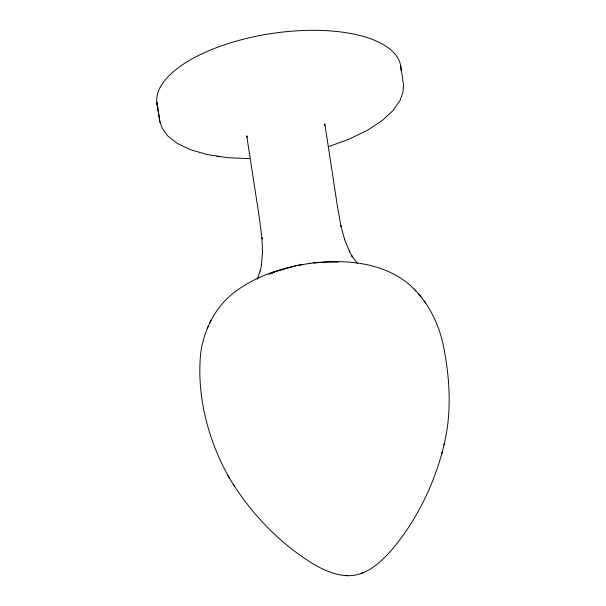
<?xml version="1.0" encoding="UTF-8"?>
<svg xmlns="http://www.w3.org/2000/svg" width="606" height="606" viewBox="0 0 606 606"><rect width="100%" height="100%" fill="white"/><g stroke="black" fill="none" stroke-linecap="round" stroke-linejoin="round"><path stroke-width="0.91" d="M443.971 444.887C452.144 411.747 449.826 377.03 443.024 343.875C437.608 319.945 425.238 296.91 405.709 281.623C378.523 261.459 342.458 259.232 309.977 263.383M324.596 125.677L324.816 123.821L337.277 205.358L341.049 226.583L340.875 225.78L344.678 239.749L344.397 238.923L349.654 251.907L349.253 251.043L352.434 256.853L351.897 255.967L357.449 263.436M302.788 264.489C279.351 268.534 256.179 276.571 236.764 290.562C215.789 305.363 203.396 329.884 200.503 355.071C196.905 396.665 208.063 439.32 228.038 475.71C248.521 510.653 277.048 541.241 311.431 562.807C326.225 571.89 345.276 580.131 362.524 572.95C373.978 568.473 383 559.543 391.105 550.596C415.368 522.22 432.479 487.951 442.221 452M441.66 454.288L444.554 442.524M257.459 278.76L260.512 269.981L260.262 270.988L261.557 264.481L261.428 265.428L262.55 251.467L262.527 252.338L261.966 237.878L262.042 238.696L259.277 217.319L246.71 135.789L247.468 137.494M207.282 328.391L208.388 325.99M209.941 322.574L211.009 320.248M257.33 279.154L257.982 278.01M268.958 274.313L271.003 273.42M270.132 273.745L274.51 271.973L271.685 273.117M272.397 272.829L274.73 271.95M360.858 573.579L363.38 572.632M275.503 271.655L295.675 265.875M328.967 146.47L349.253 139.107L367.948 129.972L382.575 120.261L393.165 110.406L399.968 100.634L403.126 91.65L403.49 84.673L400.717 65.993M298.25 265.276L310.461 263.277M313.575 262.943L327.838 261.966L338.148 262.05M249.445 158.658L227.901 157.704L207.335 154.598L190.473 149.712L177.437 143.47L168.029 136.183L162.34 128.563L159.908 122.011L156.833 102.316L159.999 122.215M344.496 575.526L345.405 575.579M346.465 575.632L347.193 575.67M216.88 156.333L219.372 156.689M414.224 289.1L415.936 291.001M418.443 293.789L421.731 297.781M424.117 301.023L425.677 303.114M228.038 475.71L229.295 477.793M233.105 484.058L234.325 486.065M157.924 107.33A123.306 51.813 -8.7 0 1 271.594 33.512A123.306 51.813 -8.7 0 1 400.967 70.538"/></g></svg>
